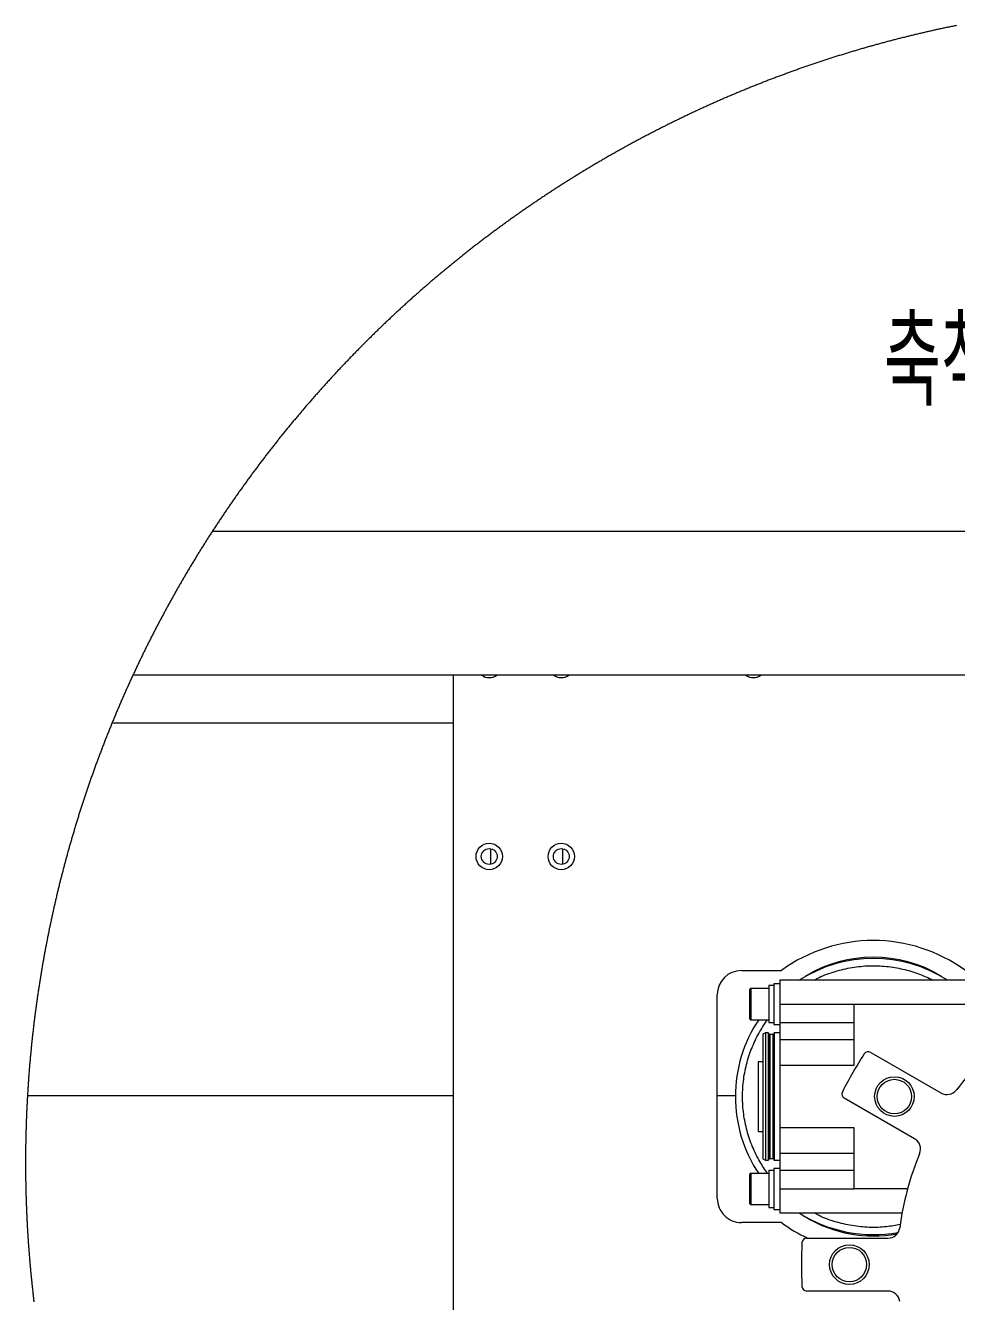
# Model space of a CAD drawing. Header units: millimetres. Extents: x 169 to 14583, y -399 to 10804.
# Drawn here: x 1731 to 2507, y 4654 to 5717 of the extents above; entities that cross this region are included whole.
import ezdxf

# ---------------------------------------------------------------- set-up
doc = ezdxf.new("R2010")
doc.units = ezdxf.units.MM
doc.header["$LTSCALE"] = 35
doc.layers.add('12', color=4, linetype='Continuous')
doc.styles.add('SLDTEXTSTYLE20', font='TXT', dxfattribs={"width": 0.633333, "bigfont": 'bigfont'})

msp = doc.modelspace()

# ---------------------------------------------------------------- linework, layer by layer
at = {"color": 7, "linetype": 'Continuous', "lineweight": 18}
for p, q in [((1887.022, 5295.465), (3112.433, 5295.465)), ((2652.433, 5175.464), (1820.747, 5175.464)), ((2087.633, 5175.464), (2087.633, 4358.465)), ((2087.633, 5135.465), (1803.312, 5135.465)), ((2118.933, 5017.994), (2118.933, 5030.935)), ((2178.933, 5017.994), (2178.933, 5030.935)), ((2327.633, 4929.465), (2360.985, 4929.465)), ((2334.633, 4906.123), (2334.633, 4913.665)), ((2350.633, 4914.465), (2335.433, 4914.465)), ((2335.433, 4914.465), (2335.433, 4906.429)), ((2354.633, 4916.864), (2350.633, 4916.864)), ((2350.633, 4916.864), (2350.633, 4886.064)), ((2359.633, 4918.465), (2354.633, 4918.465)), ((2354.633, 4918.465), (2354.633, 4884.464)), ((2359.633, 4921.465), (2359.633, 4901.519)), ((2515.633, 4921.465), (2359.633, 4921.465)), ((2307.633, 4739.464), (2307.633, 4909.465)), ((2334.633, 4889.265), (2334.633, 4906.123)), ((2335.433, 4906.429), (2335.433, 4888.465)), ((2359.633, 4901.519), (2421.633, 4901.519)), ((2359.633, 4901.519), (2359.633, 4886.142)), ((2421.633, 4901.465), (2421.633, 4901.519)), ((2421.633, 4901.465), (2515.633, 4901.465)), ((2421.633, 4850.573), (2421.633, 4901.465)), ((2335.433, 4888.465), (2350.633, 4888.465)), ((2350.633, 4886.064), (2354.633, 4886.064)), ((2354.633, 4884.464), (2359.633, 4884.464)), ((2359.633, 4886.142), (2421.633, 4886.142)), ((2359.633, 4886.142), (2359.633, 4871.633)), ((2347.633, 4877.464), (2345.633, 4876.31)), ((2345.633, 4876.31), (2345.633, 4772.619)), ((2350.033, 4877.464), (2347.633, 4877.464)), ((2347.633, 4877.464), (2347.633, 4771.465)), ((2350.033, 4877.464), (2350.033, 4771.465)), ((2350.633, 4772.065), (2350.633, 4876.865)), ((2354.033, 4876.065), (2351.233, 4876.065)), ((2351.233, 4876.065), (2351.233, 4772.865)), ((2354.033, 4772.865), (2354.033, 4876.065)), ((2355.033, 4877.464), (2354.633, 4877.065)), ((2354.633, 4877.065), (2354.633, 4771.864)), ((2359.633, 4877.464), (2355.033, 4877.464)), ((2355.033, 4877.464), (2355.033, 4771.465)), ((2421.633, 4871.633), (2359.633, 4871.633)), ((2359.633, 4871.633), (2359.633, 4850.573)), ((2435.413, 4861.26), (2493.908, 4827.489)), ((2345.633, 4853.465), (2341.633, 4853.465)), ((2341.633, 4853.465), (2341.633, 4795.464)), ((2359.633, 4850.573), (2359.633, 4798.356)), ((2359.633, 4850.573), (2421.633, 4850.573)), ((1732.942, 4825.465), (2087.633, 4825.465)), ((2307.633, 4825.465), (2322.637, 4825.465)), ((2471.908, 4789.384), (2413.413, 4823.155)), ((2341.633, 4795.464), (2345.633, 4795.464)), ((2421.633, 4798.356), (2359.633, 4798.356)), ((2359.633, 4798.356), (2359.633, 4777.296)), ((2421.633, 4747.465), (2421.633, 4798.356)), ((2359.633, 4777.296), (2421.633, 4777.296)), ((2359.633, 4777.296), (2359.633, 4762.787)), ((2345.633, 4772.619), (2347.633, 4771.465)), ((2347.633, 4771.465), (2350.033, 4771.465)), ((2354.633, 4762.865), (2350.633, 4762.865)), ((2350.633, 4762.865), (2350.633, 4732.065)), ((2351.233, 4772.865), (2354.033, 4772.865)), ((2354.633, 4771.864), (2355.033, 4771.465)), ((2359.633, 4764.464), (2354.633, 4764.464)), ((2354.633, 4764.464), (2354.633, 4730.465)), ((2355.033, 4771.465), (2359.633, 4771.465)), ((2359.633, 4762.787), (2359.633, 4747.41)), ((2421.633, 4762.787), (2359.633, 4762.787)), ((2334.633, 4752.123), (2334.633, 4759.664)), ((2334.633, 4735.265), (2334.633, 4752.123)), ((2350.633, 4760.465), (2335.433, 4760.465)), ((2335.433, 4760.465), (2335.433, 4752.429)), ((2335.433, 4752.429), (2335.433, 4734.464)), ((2359.633, 4747.41), (2359.633, 4727.465)), ((2421.633, 4747.41), (2359.633, 4747.41)), ((2421.633, 4747.41), (2421.633, 4747.465)), ((2466.049, 4747.465), (2421.633, 4747.465)), ((2335.433, 4734.464), (2350.633, 4734.464)), ((2350.633, 4732.065), (2354.633, 4732.065)), ((2354.633, 4730.465), (2359.633, 4730.465)), ((2359.633, 4727.465), (2461.517, 4727.465)), ((2360.985, 4719.465), (2327.633, 4719.465)), ((2382.146, 4706.464), (2449.689, 4706.464)), ((2449.689, 4662.464), (2382.146, 4662.464))]:
    msp.add_line(p, q, dxfattribs=at)
at = {"color": 7, "linetype": 'Continuous', "lineweight": 18, "flags": 128}
msp.add_lwpolyline([(2506.882, 5716.766), (2506.021, 5716.592), (2505.159, 5716.417), (2504.297, 5716.242), (2503.436, 5716.065), (2502.575, 5715.888), (2501.714, 5715.71), (2500.853, 5715.532), (2499.992, 5715.352), (2499.132, 5715.172), (2498.271, 5714.991), (2497.411, 5714.809), (2496.551, 5714.627), (2495.691, 5714.443), (2494.831, 5714.259), (2493.972, 5714.074), (2493.112, 5713.889), (2492.253, 5713.702), (2491.394, 5713.515), (2490.535, 5713.327), (2489.676, 5713.138), (2488.818, 5712.948), (2487.959, 5712.758), (2487.101, 5712.567), (2486.243, 5712.375), (2485.385, 5712.182), (2484.528, 5711.989), (2483.67, 5711.794), (2482.813, 5711.599), (2481.956, 5711.403), (2481.099, 5711.207), (2480.242, 5711.009), (2479.385, 5710.811), (2478.529, 5710.612), (2477.673, 5710.413), (2476.817, 5710.212), (2475.961, 5710.011), (2475.105, 5709.809), (2474.25, 5709.606), (2473.394, 5709.402), (2472.539, 5709.198), (2471.684, 5708.992), (2470.829, 5708.787), (2469.975, 5708.58), (2469.12, 5708.372), (2468.266, 5708.164), (2467.412, 5707.955), (2466.558, 5707.745), (2465.705, 5707.534), (2464.851, 5707.323), (2463.998, 5707.111), (2463.145, 5706.898), (2462.292, 5706.684), (2461.44, 5706.469), (2460.587, 5706.254), (2459.735, 5706.038), (2458.883, 5705.821), (2458.031, 5705.604), (2457.179, 5705.385), (2456.328, 5705.166), (2455.476, 5704.946), (2454.625, 5704.725), (2453.774, 5704.504), (2452.924, 5704.282), (2452.073, 5704.059), (2451.223, 5703.835), (2450.373, 5703.61), (2449.523, 5703.385), (2448.673, 5703.159), (2447.824, 5702.932), (2446.975, 5702.704), (2446.126, 5702.476), (2445.277, 5702.246), (2444.428, 5702.016), (2443.58, 5701.786), (2442.732, 5701.554), (2441.884, 5701.322), (2441.036, 5701.089), (2440.188, 5700.855), (2439.341, 5700.62), (2438.494, 5700.385), (2437.647, 5700.149), (2436.8, 5699.912), (2435.954, 5699.674), (2435.107, 5699.435), (2434.261, 5699.196), (2433.416, 5698.956), (2432.57, 5698.715), (2431.725, 5698.474), (2430.879, 5698.232), (2430.034, 5697.988), (2429.19, 5697.745), (2428.345, 5697.5), (2427.501, 5697.255), (2426.657, 5697.008), (2425.813, 5696.761), (2424.969, 5696.514), (2424.126, 5696.265), (2423.283, 5696.016), (2422.44, 5695.766), (2421.597, 5695.515), (2420.755, 5695.264), (2419.912, 5695.011), (2419.07, 5694.758), (2418.229, 5694.504), (2417.387, 5694.25), (2416.546, 5693.994), (2415.704, 5693.738), (2414.864, 5693.481), (2414.023, 5693.224), (2413.183, 5692.965), (2412.343, 5692.706), (2411.503, 5692.446), (2410.663, 5692.185), (2409.823, 5691.924), (2408.984, 5691.662), (2408.145, 5691.399), (2407.307, 5691.135), (2406.468, 5690.87), (2405.63, 5690.605), (2404.792, 5690.339), (2403.954, 5690.072), (2403.116, 5689.805), (2402.279, 5689.536), (2401.442, 5689.267), (2400.605, 5688.997), (2399.769, 5688.727), (2398.932, 5688.455), (2398.097, 5688.183), (2397.261, 5687.91), (2396.425, 5687.636), (2395.59, 5687.362), (2394.755, 5687.087), (2393.92, 5686.811), (2393.085, 5686.534), (2392.251, 5686.256), (2391.417, 5685.978), (2390.583, 5685.699), (2389.75, 5685.42), (2388.916, 5685.139), (2388.083, 5684.858), (2387.251, 5684.576), (2386.418, 5684.293), (2385.586, 5684.009), (2384.754, 5683.725), (2383.922, 5683.44), (2383.091, 5683.154), (2382.259, 5682.868), (2381.428, 5682.58), (2380.598, 5682.292), (2379.767, 5682.003), (2378.937, 5681.714), (2378.107, 5681.423), (2377.278, 5681.132), (2376.448, 5680.84), (2375.619, 5680.548), (2374.79, 5680.254), (2373.962, 5679.96), (2373.133, 5679.665), (2372.305, 5679.37), (2371.478, 5679.073), (2370.65, 5678.776), (2369.823, 5678.478), (2368.996, 5678.18), (2368.169, 5677.88), (2367.343, 5677.58), (2366.517, 5677.279), (2365.691, 5676.978), (2364.865, 5676.675), (2364.04, 5676.372), (2363.215, 5676.068), (2362.39, 5675.764), (2361.566, 5675.458), (2360.741, 5675.152), (2359.917, 5674.845), (2359.094, 5674.537), (2358.27, 5674.229), (2357.447, 5673.92), (2356.625, 5673.61), (2355.802, 5673.299), (2354.98, 5672.988), (2354.158, 5672.676), (2353.336, 5672.363), (2352.515, 5672.049), (2351.694, 5671.735), (2350.873, 5671.42), (2350.052, 5671.104), (2349.232, 5670.787), (2348.412, 5670.47), (2347.592, 5670.152), (2346.773, 5669.833), (2345.954, 5669.513), (2345.135, 5669.193), (2344.317, 5668.872), (2343.498, 5668.55), (2342.681, 5668.227), (2341.863, 5667.904), (2341.046, 5667.58), (2340.229, 5667.255), (2339.412, 5666.929), (2338.595, 5666.603), (2337.779, 5666.276), (2336.963, 5665.948), (2336.148, 5665.62), (2335.333, 5665.29), (2334.518, 5664.96), (2333.703, 5664.63), (2332.889, 5664.298), (2332.075, 5663.966), (2331.261, 5663.633), (2330.447, 5663.299), (2329.634, 5662.965), (2328.821, 5662.63), (2328.009, 5662.294), (2327.197, 5661.957), (2326.385, 5661.619), (2325.573, 5661.281), (2324.762, 5660.942), (2323.951, 5660.603), (2323.14, 5660.262), (2322.33, 5659.921), (2321.52, 5659.579), (2320.71, 5659.237), (2319.901, 5658.893), (2319.092, 5658.549), (2318.283, 5658.205), (2317.474, 5657.859), (2316.666, 5657.513), (2315.858, 5657.166), (2315.051, 5656.818), (2314.243, 5656.47), (2313.436, 5656.12), (2312.63, 5655.771), (2311.824, 5655.42), (2311.018, 5655.068), (2310.212, 5654.716), (2309.407, 5654.363), (2308.602, 5654.01), (2307.797, 5653.655), (2306.993, 5653.3), (2306.189, 5652.945), (2305.385, 5652.588), (2304.582, 5652.231), (2303.779, 5651.873), (2302.976, 5651.514), (2302.174, 5651.155), (2301.372, 5650.794), (2300.57, 5650.434), (2299.768, 5650.072), (2298.967, 5649.709), (2298.166, 5649.346), (2297.366, 5648.983), (2296.566, 5648.618), (2295.766, 5648.253), (2294.967, 5647.887), (2294.168, 5647.52), (2293.369, 5647.152), (2292.571, 5646.784), (2291.772, 5646.415), (2290.975, 5646.046), (2290.177, 5645.675), (2289.38, 5645.304), (2288.583, 5644.932), (2287.787, 5644.56), (2286.991, 5644.187), (2286.195, 5643.813), (2285.4, 5643.438), (2284.605, 5643.062), (2283.81, 5642.686), (2283.016, 5642.309), (2282.222, 5641.932), (2281.428, 5641.553), (2280.635, 5641.174), (2279.842, 5640.795), (2279.049, 5640.414), (2278.257, 5640.033), (2277.465, 5639.651), (2276.673, 5639.268), (2275.882, 5638.885), (2275.091, 5638.501), (2274.301, 5638.116), (2273.51, 5637.73), (2272.72, 5637.344), (2271.931, 5636.957), (2271.142, 5636.569), (2270.353, 5636.181), (2269.565, 5635.792), (2268.776, 5635.402), (2267.989, 5635.011), (2267.201, 5634.62), (2266.415, 5634.228), (2265.628, 5633.835), (2264.842, 5633.442), (2264.056, 5633.048), (2263.27, 5632.653), (2262.485, 5632.257), (2261.7, 5631.861), (2260.915, 5631.464), (2260.131, 5631.066), (2259.347, 5630.668), (2258.564, 5630.269), (2257.781, 5629.869), (2256.999, 5629.468), (2256.216, 5629.067), (2255.434, 5628.665), (2254.652, 5628.262), (2253.871, 5627.859), (2253.09, 5627.455), (2252.31, 5627.05), (2251.53, 5626.645), (2250.75, 5626.238), (2249.97, 5625.831), (2249.192, 5625.424), (2248.413, 5625.015), (2247.635, 5624.606), (2246.857, 5624.196), (2246.079, 5623.786), (2245.302, 5623.375), (2244.525, 5622.963), (2243.749, 5622.55), (2242.973, 5622.137), (2242.198, 5621.723), (2241.422, 5621.308), (2240.647, 5620.892), (2239.873, 5620.476), (2239.099, 5620.06), (2238.325, 5619.642), (2237.552, 5619.224), (2236.778, 5618.805), (2236.006, 5618.385), (2235.234, 5617.965), (2234.462, 5617.544), (2233.69, 5617.122), (2232.919, 5616.699), (2232.149, 5616.276), (2231.378, 5615.852), (2230.608, 5615.428), (2229.839, 5615.002), (2229.07, 5614.576), (2228.301, 5614.15), (2227.532, 5613.722), (2226.765, 5613.294), (2225.997, 5612.865), (2225.23, 5612.436), (2224.463, 5612.006), (2223.697, 5611.575), (2222.93, 5611.143), (2222.165, 5610.711), (2221.4, 5610.278), (2220.635, 5609.844), (2219.87, 5609.41), (2219.106, 5608.975), (2218.343, 5608.539), (2217.579, 5608.103), (2216.816, 5607.666), (2216.054, 5607.228), (2215.292, 5606.789), (2214.53, 5606.35), (2213.769, 5605.91), (2213.008, 5605.47), (2212.248, 5605.028), (2211.488, 5604.586), (2210.728, 5604.144), (2209.969, 5603.7), (2209.21, 5603.256), (2208.451, 5602.811), (2207.694, 5602.366), (2206.936, 5601.92), (2206.179, 5601.473), (2205.421, 5601.025), (2204.665, 5600.577), (2203.909, 5600.128), (2203.154, 5599.679), (2202.398, 5599.229), (2201.643, 5598.778), (2200.889, 5598.326), (2200.135, 5597.874), (2199.382, 5597.421), (2198.628, 5596.967), (2197.876, 5596.513), (2197.124, 5596.057), (2196.372, 5595.602), (2195.62, 5595.145), (2194.869, 5594.688), (2194.118, 5594.23), (2193.368, 5593.772), (2192.618, 5593.313), (2191.869, 5592.853), (2191.12, 5592.392), (2190.372, 5591.931), (2189.623, 5591.469), (2188.876, 5591.007), (2188.128, 5590.543), (2187.381, 5590.08), (2186.635, 5589.615), (2185.889, 5589.15), (2185.143, 5588.684), (2184.398, 5588.217), (2183.653, 5587.75), (2182.909, 5587.282), (2182.165, 5586.813), (2181.422, 5586.344), (2180.679, 5585.874), (2179.936, 5585.403), (2179.194, 5584.932), (2178.452, 5584.46), (2177.711, 5583.987), (2176.97, 5583.513), (2176.229, 5583.039), (2175.489, 5582.565), (2174.75, 5582.089), (2174.011, 5581.613), (2173.272, 5581.136), (2172.534, 5580.659), (2171.796, 5580.181), (2171.058, 5579.702), (2170.321, 5579.222), (2169.585, 5578.742), (2168.849, 5578.262), (2168.113, 5577.78), (2167.377, 5577.298), (2166.643, 5576.815), (2165.908, 5576.332), (2165.174, 5575.847), (2164.441, 5575.363), (2163.708, 5574.877), (2162.975, 5574.391), (2162.243, 5573.904), (2161.511, 5573.417), (2160.78, 5572.929), (2160.049, 5572.44), (2159.319, 5571.95), (2158.589, 5571.46), (2157.859, 5570.969), (2157.13, 5570.478), (2156.402, 5569.986), (2155.673, 5569.493), (2154.946, 5569), (2154.219, 5568.505), (2153.492, 5568.011), (2152.765, 5567.515), (2152.04, 5567.019), (2151.314, 5566.522), (2150.589, 5566.025), (2149.865, 5565.527), (2149.14, 5565.028), (2148.417, 5564.529), (2147.694, 5564.029), (2146.971, 5563.528), (2146.249, 5563.027), (2145.527, 5562.525), (2144.805, 5562.022), (2144.084, 5561.519), (2143.364, 5561.015), (2142.644, 5560.51), (2141.924, 5560.005), (2141.205, 5559.499), (2140.487, 5558.992), (2139.769, 5558.485), (2139.051, 5557.977), (2138.334, 5557.468), (2137.617, 5556.959), (2136.901, 5556.449), (2136.185, 5555.939), (2135.469, 5555.428), (2134.755, 5554.916), (2134.04, 5554.403), (2133.327, 5553.89), (2132.613, 5553.376), (2131.9, 5552.862), (2131.187, 5552.347), (2130.475, 5551.831), (2129.764, 5551.315), (2129.052, 5550.798), (2128.342, 5550.28), (2127.631, 5549.762), (2126.922, 5549.243), (2126.213, 5548.723), (2125.504, 5548.203), (2124.795, 5547.682), (2124.087, 5547.161), (2123.38, 5546.638), (2122.673, 5546.116), (2121.967, 5545.592), (2121.261, 5545.068), (2120.555, 5544.543), (2119.85, 5544.018), (2119.146, 5543.492), (2118.442, 5542.965), (2117.738, 5542.438), (2117.035, 5541.91), (2116.333, 5541.381), (2115.631, 5540.852), (2114.929, 5540.322), (2114.228, 5539.792), (2113.527, 5539.26), (2112.827, 5538.729), (2112.127, 5538.196), (2111.428, 5537.663), (2110.729, 5537.129), (2110.031, 5536.595), (2109.333, 5536.06), (2108.636, 5535.525), (2107.939, 5534.988), (2107.243, 5534.452), (2106.547, 5533.914), (2105.852, 5533.376), (2105.157, 5532.837), (2104.463, 5532.298), (2103.769, 5531.758), (2103.075, 5531.217), (2102.383, 5530.676), (2101.69, 5530.134), (2100.998, 5529.591), (2100.307, 5529.048), (2099.616, 5528.504), (2098.926, 5527.96), (2098.236, 5527.415), (2097.546, 5526.869), (2096.858, 5526.323), (2096.169, 5525.776), (2095.481, 5525.228), (2094.794, 5524.68), (2094.107, 5524.131), (2093.42, 5523.582), (2092.734, 5523.032), (2092.049, 5522.481), (2091.364, 5521.93), (2090.68, 5521.378), (2089.996, 5520.825), (2089.313, 5520.272), (2088.63, 5519.718), (2087.947, 5519.164), (2087.265, 5518.609), (2086.584, 5518.053), (2085.903, 5517.497), (2085.223, 5516.94), (2084.543, 5516.382), (2083.863, 5515.824), (2083.185, 5515.265), (2082.506, 5514.706), (2081.829, 5514.146), (2081.151, 5513.585), (2080.474, 5513.024), (2079.798, 5512.462), (2079.122, 5511.9), (2078.447, 5511.337), (2077.772, 5510.773), (2077.098, 5510.209), (2076.424, 5509.644), (2075.751, 5509.078), (2075.078, 5508.512), (2074.406, 5507.945), (2073.734, 5507.378), (2073.063, 5506.81), (2072.392, 5506.241), (2071.722, 5505.672), (2071.053, 5505.102), (2070.384, 5504.532), (2069.715, 5503.961), (2069.047, 5503.389), (2068.38, 5502.817), (2067.713, 5502.244), (2067.046, 5501.671), (2066.38, 5501.097), (2065.715, 5500.522), (2065.05, 5499.947), (2064.385, 5499.371), (2063.722, 5498.794), (2063.058, 5498.217), (2062.396, 5497.64), (2061.733, 5497.061), (2061.071, 5496.482), (2060.41, 5495.903), (2059.75, 5495.323), (2059.089, 5494.742), (2058.43, 5494.161), (2057.771, 5493.579), (2057.112, 5492.996), (2056.454, 5492.413), (2055.796, 5491.83), (2055.14, 5491.245), (2054.483, 5490.66), (2053.827, 5490.075), (2053.172, 5489.489), (2052.516, 5488.902), (2051.862, 5488.315), (2051.208, 5487.727), (2050.555, 5487.139), (2049.902, 5486.549), (2049.25, 5485.96), (2048.599, 5485.37), (2047.947, 5484.779), (2047.297, 5484.187), (2046.647, 5483.595), (2045.998, 5483.003), (2045.349, 5482.409), (2044.7, 5481.816), (2044.052, 5481.221), (2043.405, 5480.626), (2042.758, 5480.031), (2042.112, 5479.435), (2041.466, 5478.838), (2040.821, 5478.24), (2040.176, 5477.643), (2039.532, 5477.044), (2038.888, 5476.445), (2038.246, 5475.845), (2037.603, 5475.245), (2036.961, 5474.644), (2036.32, 5474.043), (2035.679, 5473.441), (2035.039, 5472.838), (2034.399, 5472.235), (2033.76, 5471.631), (2033.121, 5471.027), (2032.483, 5470.422), (2031.846, 5469.816), (2031.209, 5469.21), (2030.572, 5468.604), (2029.936, 5467.997), (2029.301, 5467.389), (2028.666, 5466.78), (2028.032, 5466.171), (2027.399, 5465.562), (2026.765, 5464.952), (2026.133, 5464.341), (2025.501, 5463.73), (2024.869, 5463.118), (2024.239, 5462.505), (2023.608, 5461.892), (2022.979, 5461.279), (2022.349, 5460.665), (2021.721, 5460.05), (2021.093, 5459.435), (2020.465, 5458.819), (2019.838, 5458.202), (2019.212, 5457.585), (2018.586, 5456.968), (2017.961, 5456.35), (2017.336, 5455.731), (2016.712, 5455.112), (2016.088, 5454.492), (2015.465, 5453.871), (2014.843, 5453.25), (2014.221, 5452.629), (2013.6, 5452.007), (2012.979, 5451.384), (2012.359, 5450.761), (2011.739, 5450.137), (2011.12, 5449.513), (2010.501, 5448.888), (2009.884, 5448.262), (2009.266, 5447.636), (2008.649, 5447.01), (2008.033, 5446.383), (2007.418, 5445.755), (2006.803, 5445.126), (2006.188, 5444.498), (2005.574, 5443.868), (2004.961, 5443.238), (2004.348, 5442.608), (2003.736, 5441.977), (2003.124, 5441.345), (2002.513, 5440.713), (2001.903, 5440.08), (2001.293, 5439.447), (2000.684, 5438.813), (2000.075, 5438.178), (1999.467, 5437.543), (1998.859, 5436.908), (1998.252, 5436.272), (1997.646, 5435.635), (1997.04, 5434.998), (1996.435, 5434.36), (1995.83, 5433.722), (1995.226, 5433.083), (1994.622, 5432.444), (1994.019, 5431.804), (1993.417, 5431.163), (1992.815, 5430.522), (1992.214, 5429.881), (1991.613, 5429.239), (1991.014, 5428.596), (1990.414, 5427.953), (1989.815, 5427.309), (1989.217, 5426.665), (1988.619, 5426.02), (1988.022, 5425.374), (1987.425, 5424.729), (1986.83, 5424.082), (1986.234, 5423.435), (1985.64, 5422.788), (1985.045, 5422.139), (1984.452, 5421.491), (1983.859, 5420.842), (1983.266, 5420.192), (1982.675, 5419.542), (1982.083, 5418.891), (1981.493, 5418.239), (1980.903, 5417.588), (1980.313, 5416.935), (1979.724, 5416.282), (1979.136, 5415.629), (1978.549, 5414.975), (1977.962, 5414.32), (1977.375, 5413.665), (1976.789, 5413.009), (1976.204, 5412.353), (1975.619, 5411.697), (1975.036, 5411.039), (1974.452, 5410.382), (1973.869, 5409.723), (1973.287, 5409.065), (1972.705, 5408.405), (1972.124, 5407.745), (1971.544, 5407.085), (1970.964, 5406.424), (1970.385, 5405.763), (1969.806, 5405.101), (1969.228, 5404.438), (1968.65, 5403.775), (1968.073, 5403.112), (1967.497, 5402.448), (1966.922, 5401.783), (1966.347, 5401.118), (1965.772, 5400.452), (1965.199, 5399.786), (1964.625, 5399.119), (1964.053, 5398.452), (1963.48, 5397.784), (1962.909, 5397.116), (1962.338, 5396.447), (1961.768, 5395.778), (1961.199, 5395.108), (1960.63, 5394.438), (1960.062, 5393.767), (1959.494, 5393.096), (1958.927, 5392.424), (1958.36, 5391.751), (1957.794, 5391.078), (1957.229, 5390.405), (1956.664, 5389.731), (1956.1, 5389.057), (1955.536, 5388.382), (1954.974, 5387.706), (1954.411, 5387.03), (1953.85, 5386.354), (1953.289, 5385.677), (1952.729, 5384.999), (1952.169, 5384.321), (1951.61, 5383.643), (1951.051, 5382.964), (1950.493, 5382.284), (1949.936, 5381.604), (1949.379, 5380.923), (1948.823, 5380.242), (1948.268, 5379.561), (1947.713, 5378.879), (1947.159, 5378.196), (1946.605, 5377.513), (1946.053, 5376.829), (1945.5, 5376.145), (1944.948, 5375.461), (1944.397, 5374.776), (1943.847, 5374.09), (1943.297, 5373.404), (1942.748, 5372.717), (1942.199, 5372.03), (1941.651, 5371.343), (1941.104, 5370.654), (1940.557, 5369.966), (1940.011, 5369.277), (1939.466, 5368.587), (1938.921, 5367.897), (1938.377, 5367.206), (1937.833, 5366.515), (1937.29, 5365.824), (1936.748, 5365.132), (1936.206, 5364.439), (1935.665, 5363.746), (1935.125, 5363.053), (1934.585, 5362.359), (1934.046, 5361.664), (1933.507, 5360.969), (1932.97, 5360.274), (1932.432, 5359.577), (1931.896, 5358.881), (1931.36, 5358.184), (1930.824, 5357.487), (1930.29, 5356.789), (1929.755, 5356.09), (1929.222, 5355.391), (1928.689, 5354.692), (1928.157, 5353.992), (1927.626, 5353.292), (1927.094, 5352.591), (1926.564, 5351.889), (1926.035, 5351.188), (1925.506, 5350.485), (1924.977, 5349.782), (1924.45, 5349.079), (1923.923, 5348.375), (1923.396, 5347.671), (1922.871, 5346.967), (1922.345, 5346.261), (1921.821, 5345.556), (1921.297, 5344.85), (1920.773, 5344.143), (1920.251, 5343.436), (1919.729, 5342.728), (1919.208, 5342.02), (1918.687, 5341.312), (1918.167, 5340.603), (1917.648, 5339.893), (1917.13, 5339.183), (1916.611, 5338.473), (1916.094, 5337.762), (1915.577, 5337.051), (1915.061, 5336.339), (1914.546, 5335.627), (1914.031, 5334.914), (1913.517, 5334.201), (1913.003, 5333.487), (1912.49, 5332.773), (1911.978, 5332.058), (1911.466, 5331.343), (1910.955, 5330.628), (1910.445, 5329.912), (1909.935, 5329.195), (1909.427, 5328.478), (1908.918, 5327.761), (1908.411, 5327.043), (1907.904, 5326.324), (1907.397, 5325.606), (1906.891, 5324.886), (1906.386, 5324.167), (1905.882, 5323.447), (1905.378, 5322.726), (1904.875, 5322.005), (1904.373, 5321.283), (1903.871, 5320.561), (1903.37, 5319.839), (1902.87, 5319.116), (1902.37, 5318.393), (1901.871, 5317.669), (1901.372, 5316.945), (1900.874, 5316.22), (1900.377, 5315.495), (1899.881, 5314.769), (1899.385, 5314.043), (1898.89, 5313.316), (1898.395, 5312.589), (1897.902, 5311.862), (1897.408, 5311.134), (1896.915, 5310.406), (1896.424, 5309.677), (1895.933, 5308.948), (1895.442, 5308.218), (1894.952, 5307.488), (1894.463, 5306.757), (1893.974, 5306.026), (1893.486, 5305.295), (1892.999, 5304.563), (1892.513, 5303.831), (1892.027, 5303.098), (1891.541, 5302.365), (1891.057, 5301.631), (1890.573, 5300.897), (1890.09, 5300.162), (1889.607, 5299.427), (1889.126, 5298.692), (1888.645, 5297.956), (1888.164, 5297.22), (1887.684, 5296.483), (1887.205, 5295.746), (1887.022, 5295.465), (1886.544, 5294.727), (1886.066, 5293.989), (1885.59, 5293.25), (1885.113, 5292.511), (1884.638, 5291.771), (1884.163, 5291.031), (1883.688, 5290.291), (1883.215, 5289.55), (1882.742, 5288.809), (1882.27, 5288.067), (1881.798, 5287.325), (1881.328, 5286.583), (1880.857, 5285.84), (1880.388, 5285.096), (1879.919, 5284.353), (1879.451, 5283.608), (1878.983, 5282.864), (1878.517, 5282.119), (1878.051, 5281.373), (1877.585, 5280.627), (1877.12, 5279.881), (1876.657, 5279.134), (1876.193, 5278.387), (1875.73, 5277.639), (1875.268, 5276.891), (1874.807, 5276.143), (1874.346, 5275.394), (1873.886, 5274.644), (1873.427, 5273.895), (1872.968, 5273.145), (1872.51, 5272.394), (1872.053, 5271.643), (1871.596, 5270.892), (1871.14, 5270.14), (1870.685, 5269.388), (1870.231, 5268.635), (1869.777, 5267.882), (1869.324, 5267.128), (1868.871, 5266.375), (1868.42, 5265.62), (1867.969, 5264.866), (1867.518, 5264.111), (1867.068, 5263.355), (1866.619, 5262.599), (1866.171, 5261.843), (1865.723, 5261.086), (1865.276, 5260.329), (1864.83, 5259.571), (1864.384, 5258.813), (1863.939, 5258.055), (1863.495, 5257.296), (1863.052, 5256.537), (1862.609, 5255.777), (1862.167, 5255.017), (1861.725, 5254.257), (1861.285, 5253.496), (1860.845, 5252.735), (1860.405, 5251.974), (1859.966, 5251.212), (1859.529, 5250.449), (1859.091, 5249.686), (1858.654, 5248.923), (1858.219, 5248.16), (1857.783, 5247.396), (1857.349, 5246.631), (1856.915, 5245.867), (1856.482, 5245.101), (1856.05, 5244.336), (1855.618, 5243.57), (1855.187, 5242.804), (1854.756, 5242.037), (1854.327, 5241.27), (1853.898, 5240.502), (1853.47, 5239.734), (1853.042, 5238.966), (1852.615, 5238.197), (1852.189, 5237.428), (1851.764, 5236.659), (1851.339, 5235.889), (1850.915, 5235.119), (1850.492, 5234.348), (1850.069, 5233.577), (1849.647, 5232.806), (1849.226, 5232.034), (1848.805, 5231.262), (1848.385, 5230.489), (1847.966, 5229.717), (1847.548, 5228.943), (1847.13, 5228.17), (1846.713, 5227.396), (1846.297, 5226.621), (1845.881, 5225.846), (1845.466, 5225.071), (1845.052, 5224.296), (1844.638, 5223.52), (1844.226, 5222.743), (1843.814, 5221.967), (1843.402, 5221.19), (1842.992, 5220.412), (1842.582, 5219.634), (1842.173, 5218.856), (1841.764, 5218.078), (1841.356, 5217.299), (1840.949, 5216.519), (1840.542, 5215.74), (1840.137, 5214.96), (1839.732, 5214.179), (1839.327, 5213.399), (1838.924, 5212.617), (1838.521, 5211.836), (1838.119, 5211.054), (1837.718, 5210.272), (1837.317, 5209.489), (1836.917, 5208.706), (1836.517, 5207.923), (1836.119, 5207.139), (1835.721, 5206.355), (1835.324, 5205.571), (1834.928, 5204.786), (1834.532, 5204.001), (1834.136, 5203.215), (1833.742, 5202.429), (1833.349, 5201.643), (1832.956, 5200.857), (1832.564, 5200.07), (1832.172, 5199.282), (1831.781, 5198.495), (1831.391, 5197.707), (1831.002, 5196.918), (1830.614, 5196.13), (1830.226, 5195.341), (1829.839, 5194.551), (1829.453, 5193.761), (1829.067, 5192.971), (1828.681, 5192.181), (1828.297, 5191.39), (1827.914, 5190.599), (1827.531, 5189.807), (1827.149, 5189.015), (1826.767, 5188.223), (1826.387, 5187.431), (1826.007, 5186.638), (1825.628, 5185.845), (1825.249, 5185.051), (1824.872, 5184.257), (1824.494, 5183.463), (1824.118, 5182.668), (1823.742, 5181.873), (1823.368, 5181.078), (1822.993, 5180.282), (1822.62, 5179.486), (1822.247, 5178.69), (1821.875, 5177.893), (1821.504, 5177.096), (1821.134, 5176.299), (1820.764, 5175.501), (1820.747, 5175.464), (1820.378, 5174.666), (1820.009, 5173.868), (1819.642, 5173.069), (1819.275, 5172.27), (1818.909, 5171.471), (1818.543, 5170.671), (1818.179, 5169.871), (1817.815, 5169.071), (1817.451, 5168.27), (1817.089, 5167.469), (1816.727, 5166.668), (1816.366, 5165.866), (1816.006, 5165.064), (1815.646, 5164.262), (1815.287, 5163.459), (1814.929, 5162.656), (1814.572, 5161.853), (1814.215, 5161.049), (1813.859, 5160.245), (1813.504, 5159.441), (1813.149, 5158.636), (1812.796, 5157.831), (1812.443, 5157.026), (1812.09, 5156.221), (1811.739, 5155.415), (1811.388, 5154.608), (1811.038, 5153.802), (1810.689, 5152.995), (1810.34, 5152.188), (1809.992, 5151.38), (1809.645, 5150.573), (1809.299, 5149.764), (1808.953, 5148.956), (1808.608, 5148.147), (1808.264, 5147.338), (1807.92, 5146.529), (1807.578, 5145.719), (1807.236, 5144.909), (1806.895, 5144.099), (1806.554, 5143.288), (1806.214, 5142.477), (1805.875, 5141.666), (1805.537, 5140.854), (1805.2, 5140.043), (1804.862, 5139.23), (1804.527, 5138.418), (1804.191, 5137.605), (1803.857, 5136.792), (1803.523, 5135.979), (1803.312, 5135.465), (1802.979, 5134.651), (1802.648, 5133.836), (1802.317, 5133.022), (1801.986, 5132.207), (1801.656, 5131.392), (1801.328, 5130.577), (1800.999, 5129.761), (1800.672, 5128.945), (1800.345, 5128.129), (1800.019, 5127.312), (1799.694, 5126.495), (1799.369, 5125.678), (1799.046, 5124.861), (1798.723, 5124.043), (1798.4, 5123.225), (1798.079, 5122.407), (1797.758, 5121.588), (1797.438, 5120.769), (1797.119, 5119.95), (1796.8, 5119.13), (1796.483, 5118.31), (1796.165, 5117.49), (1795.849, 5116.67), (1795.534, 5115.849), (1795.219, 5115.028), (1794.905, 5114.207), (1794.591, 5113.386), (1794.279, 5112.564), (1793.967, 5111.742), (1793.656, 5110.919), (1793.346, 5110.097), (1793.036, 5109.274), (1792.727, 5108.451), (1792.419, 5107.627), (1792.112, 5106.803), (1791.806, 5105.979), (1791.5, 5105.155), (1791.194, 5104.33), (1790.89, 5103.505), (1790.587, 5102.68), (1790.284, 5101.855), (1789.982, 5101.029), (1789.68, 5100.203), (1789.38, 5099.377), (1789.08, 5098.55), (1788.781, 5097.723), (1788.483, 5096.896), (1788.185, 5096.069), (1787.889, 5095.241), (1787.592, 5094.413), (1787.297, 5093.585), (1787.003, 5092.757), (1786.709, 5091.928), (1786.416, 5091.099), (1786.124, 5090.27), (1785.832, 5089.441), (1785.541, 5088.611), (1785.251, 5087.781), (1784.962, 5086.95), (1784.674, 5086.12), (1784.386, 5085.289), (1784.099, 5084.458), (1783.813, 5083.627), (1783.527, 5082.795), (1783.242, 5081.963), (1782.958, 5081.131), (1782.675, 5080.299), (1782.393, 5079.466), (1782.111, 5078.633), (1781.83, 5077.8), (1781.55, 5076.967), (1781.27, 5076.133), (1780.992, 5075.299), (1780.714, 5074.465), (1780.437, 5073.63), (1780.16, 5072.796), (1779.885, 5071.961), (1779.61, 5071.126), (1779.336, 5070.29), (1779.063, 5069.455), (1778.79, 5068.619), (1778.518, 5067.782), (1778.247, 5066.946), (1777.977, 5066.11), (1777.708, 5065.273), (1777.439, 5064.435), (1777.171, 5063.598), (1776.903, 5062.76), (1776.637, 5061.923), (1776.371, 5061.084), (1776.106, 5060.246), (1775.842, 5059.407), (1775.578, 5058.569), (1775.316, 5057.73), (1775.054, 5056.89), (1774.793, 5056.051), (1774.532, 5055.211), (1774.273, 5054.371), (1774.014, 5053.531), (1773.756, 5052.69), (1773.499, 5051.849), (1773.242, 5051.008), (1772.986, 5050.167), (1772.731, 5049.326), (1772.477, 5048.484), (1772.223, 5047.642), (1771.971, 5046.8), (1771.719, 5045.958), (1771.468, 5045.115), (1771.217, 5044.272), (1770.967, 5043.429), (1770.719, 5042.586), (1770.471, 5041.742), (1770.223, 5040.899), (1769.977, 5040.055), (1769.731, 5039.211), (1769.485, 5038.366), (1769.241, 5037.522), (1768.998, 5036.677), (1768.755, 5035.832), (1768.513, 5034.986), (1768.272, 5034.141), (1768.032, 5033.295), (1767.792, 5032.449), (1767.553, 5031.603), (1767.315, 5030.757), (1767.077, 5029.91), (1766.841, 5029.063), (1766.605, 5028.216), (1766.37, 5027.369), (1766.136, 5026.522), (1765.902, 5025.674), (1765.669, 5024.826), (1765.438, 5023.978), (1765.206, 5023.13), (1764.976, 5022.281), (1764.746, 5021.432), (1764.517, 5020.584), (1764.289, 5019.734), (1764.062, 5018.885), (1763.835, 5018.035), (1763.609, 5017.186), (1763.384, 5016.336), (1763.16, 5015.486), (1762.937, 5014.635), (1762.714, 5013.785), (1762.492, 5012.934), (1762.271, 5012.083), (1762.051, 5011.232), (1761.831, 5010.38), (1761.612, 5009.529), (1761.394, 5008.677), (1761.177, 5007.825), (1760.961, 5006.973), (1760.745, 5006.121), (1760.53, 5005.268), (1760.316, 5004.415), (1760.102, 5003.562), (1759.89, 5002.709), (1759.678, 5001.856), (1759.467, 5001.002), (1759.256, 5000.149), (1759.047, 4999.295), (1758.838, 4998.441), (1758.63, 4997.586), (1758.423, 4996.732), (1758.217, 4995.877), (1758.011, 4995.022), (1757.806, 4994.167), (1757.602, 4993.312), (1757.399, 4992.457), (1757.196, 4991.601), (1756.995, 4990.745), (1756.794, 4989.889), (1756.594, 4989.033), (1756.394, 4988.177), (1756.196, 4987.32), (1755.998, 4986.464), (1755.801, 4985.607), (1755.604, 4984.75), (1755.409, 4983.893), (1755.214, 4983.035), (1755.02, 4982.178), (1754.827, 4981.32), (1754.635, 4980.462), (1754.443, 4979.604), (1754.252, 4978.746), (1754.062, 4977.887), (1753.873, 4977.028), (1753.685, 4976.17), (1753.497, 4975.311), (1753.31, 4974.452), (1753.124, 4973.592), (1752.939, 4972.733), (1752.754, 4971.873), (1752.57, 4971.013), (1752.387, 4970.153), (1752.205, 4969.293), (1752.024, 4968.433), (1751.843, 4967.572), (1751.663, 4966.712), (1751.484, 4965.851), (1751.306, 4964.99), (1751.128, 4964.129), (1750.951, 4963.268), (1750.775, 4962.406), (1750.6, 4961.544), (1750.426, 4960.683), (1750.252, 4959.821), (1750.08, 4958.959), (1749.907, 4958.096), (1749.736, 4957.234), (1749.566, 4956.372), (1749.396, 4955.509), (1749.227, 4954.646), (1749.059, 4953.783), (1748.892, 4952.92), (1748.725, 4952.056), (1748.559, 4951.193), (1748.394, 4950.329), (1748.23, 4949.466), (1748.067, 4948.602), (1747.904, 4947.738), (1747.743, 4946.873), (1747.581, 4946.009), (1747.421, 4945.144), (1747.262, 4944.28), (1747.103, 4943.415), (1746.945, 4942.55), (1746.788, 4941.685), (1746.632, 4940.82), (1746.477, 4939.954), (1746.322, 4939.089), (1746.168, 4938.223), (1746.015, 4937.358), (1745.862, 4936.492), (1745.711, 4935.626), (1745.56, 4934.759), (1745.41, 4933.893), (1745.261, 4933.027), (1745.112, 4932.16), (1744.965, 4931.293), (1744.818, 4930.426), (1744.672, 4929.559), (1744.526, 4928.692), (1744.382, 4927.825), (1744.238, 4926.957), (1744.095, 4926.09), (1743.953, 4925.222), (1743.812, 4924.354), (1743.671, 4923.486), (1743.532, 4922.618), (1743.392, 4921.75), (1743.255, 4920.882), (1743.117, 4920.013), (1742.98, 4919.145), (1742.845, 4918.276), (1742.71, 4917.407), (1742.576, 4916.538), (1742.442, 4915.669), (1742.31, 4914.8), (1742.177, 4913.931), (1742.046, 4913.061), (1741.916, 4912.192), (1741.787, 4911.322), (1741.658, 4910.453), (1741.53, 4909.583), (1741.403, 4908.713), (1741.277, 4907.843), (1741.151, 4906.972), (1741.026, 4906.102), (1740.903, 4905.232), (1740.779, 4904.361), (1740.657, 4903.49), (1740.536, 4902.619), (1740.415, 4901.749), (1740.295, 4900.878), (1740.176, 4900.006), (1740.057, 4899.135), (1739.94, 4898.264), (1739.823, 4897.392), (1739.707, 4896.521), (1739.592, 4895.649), (1739.477, 4894.777), (1739.364, 4893.906), (1739.251, 4893.034), (1739.139, 4892.162), (1739.027, 4891.289), (1738.917, 4890.417), (1738.808, 4889.545), (1738.698, 4888.672), (1738.591, 4887.8), (1738.483, 4886.927), (1738.377, 4886.054), (1738.271, 4885.182), (1738.166, 4884.309), (1738.062, 4883.435), (1737.959, 4882.562), (1737.856, 4881.689), (1737.755, 4880.816), (1737.654, 4879.942), (1737.554, 4879.069), (1737.454, 4878.195), (1737.356, 4877.322), (1737.258, 4876.448), (1737.161, 4875.574), (1737.065, 4874.7), (1736.969, 4873.826), (1736.875, 4872.952), (1736.781, 4872.078), (1736.688, 4871.203), (1736.596, 4870.329), (1736.505, 4869.454), (1736.414, 4868.58), (1736.324, 4867.705), (1736.235, 4866.83), (1736.147, 4865.956), (1736.06, 4865.081), (1735.973, 4864.206), (1735.888, 4863.331), (1735.802, 4862.456), (1735.718, 4861.58), (1735.635, 4860.705), (1735.552, 4859.83), (1735.47, 4858.954), (1735.389, 4858.079), (1735.309, 4857.203), (1735.229, 4856.328), (1735.151, 4855.452), (1735.073, 4854.576), (1734.996, 4853.7), (1734.92, 4852.824), (1734.844, 4851.948), (1734.77, 4851.072), (1734.696, 4850.196), (1734.623, 4849.32), (1734.55, 4848.444), (1734.479, 4847.568), (1734.408, 4846.691), (1734.339, 4845.815), (1734.27, 4844.938), (1734.201, 4844.062), (1734.134, 4843.185), (1734.067, 4842.308), (1734.001, 4841.431), (1733.936, 4840.555), (1733.872, 4839.678), (1733.809, 4838.801), (1733.746, 4837.924), (1733.684, 4837.047), (1733.623, 4836.17), (1733.562, 4835.293), (1733.503, 4834.415), (1733.444, 4833.538), (1733.386, 4832.661), (1733.329, 4831.783), (1733.273, 4830.906), (1733.217, 4830.028), (1733.162, 4829.151), (1733.109, 4828.273), (1733.056, 4827.396), (1733.003, 4826.518), (1732.952, 4825.64), (1732.942, 4825.465), (1732.891, 4824.587), (1732.841, 4823.709), (1732.792, 4822.831), (1732.744, 4821.953), (1732.697, 4821.075), (1732.65, 4820.197), (1732.604, 4819.319), (1732.56, 4818.441), (1732.515, 4817.563), (1732.472, 4816.685), (1732.429, 4815.807), (1732.388, 4814.928), (1732.347, 4814.05), (1732.306, 4813.172), (1732.267, 4812.293), (1732.229, 4811.415), (1732.191, 4810.537), (1732.154, 4809.658), (1732.118, 4808.78), (1732.082, 4807.901), (1732.048, 4807.023), (1732.014, 4806.144), (1731.981, 4805.265), (1731.949, 4804.387), (1731.917, 4803.508), (1731.887, 4802.629), (1731.857, 4801.751), (1731.828, 4800.872), (1731.8, 4799.993), (1731.772, 4799.114), (1731.746, 4798.235), (1731.72, 4797.357), (1731.695, 4796.478), (1731.671, 4795.599), (1731.647, 4794.72), (1731.625, 4793.841), (1731.603, 4792.962), (1731.582, 4792.083), (1731.562, 4791.204), (1731.543, 4790.325), (1731.524, 4789.446), (1731.506, 4788.567), (1731.489, 4787.688), (1731.473, 4786.809), (1731.458, 4785.93), (1731.443, 4785.05), (1731.43, 4784.171), (1731.417, 4783.292), (1731.404, 4782.413), (1731.393, 4781.534), (1731.382, 4780.655), (1731.372, 4779.776), (1731.364, 4778.896), (1731.355, 4778.017), (1731.348, 4777.138), (1731.341, 4776.259), (1731.336, 4775.38), (1731.331, 4774.5), (1731.327, 4773.621), (1731.323, 4772.742), (1731.32, 4771.863), (1731.319, 4770.983), (1731.318, 4770.104), (1731.318, 4769.225), (1731.318, 4768.346), (1731.319, 4767.467), (1731.322, 4766.587), (1731.325, 4765.708), (1731.328, 4764.829), (1731.333, 4763.95), (1731.338, 4763.07), (1731.345, 4762.191), (1731.352, 4761.312), (1731.36, 4760.433), (1731.369, 4759.554), (1731.378, 4758.674), (1731.388, 4757.795), (1731.399, 4756.916), (1731.411, 4756.037), (1731.423, 4755.158), (1731.437, 4754.279), (1731.451, 4753.4), (1731.466, 4752.52), (1731.482, 4751.641), (1731.499, 4750.762), (1731.516, 4749.883), (1731.534, 4749.004), (1731.553, 4748.125), (1731.573, 4747.246), (1731.594, 4746.367), (1731.615, 4745.488), (1731.637, 4744.609), (1731.66, 4743.73), (1731.684, 4742.851), (1731.709, 4741.972), (1731.734, 4741.094), (1731.76, 4740.215), (1731.787, 4739.336), (1731.815, 4738.457), (1731.844, 4737.578), (1731.873, 4736.7), (1731.904, 4735.821), (1731.935, 4734.942), (1731.966, 4734.064), (1731.999, 4733.185), (1732.032, 4732.306), (1732.067, 4731.428), (1732.101, 4730.549), (1732.137, 4729.671), (1732.174, 4728.792), (1732.211, 4727.914), (1732.249, 4727.035), (1732.288, 4726.157), (1732.328, 4725.279), (1732.369, 4724.4), (1732.41, 4723.522), (1732.452, 4722.644), (1732.495, 4721.766), (1732.539, 4720.888), (1732.584, 4720.01), (1732.629, 4719.131), (1732.676, 4718.253), (1732.722, 4717.375), (1732.77, 4716.498), (1732.819, 4715.62), (1732.868, 4714.742), (1732.918, 4713.864), (1732.969, 4712.986), (1733.021, 4712.108), (1733.074, 4711.231), (1733.127, 4710.353), (1733.181, 4709.476), (1733.236, 4708.598), (1733.292, 4707.721), (1733.349, 4706.843), (1733.406, 4705.966), (1733.464, 4705.089), (1733.523, 4704.211), (1733.583, 4703.334), (1733.644, 4702.457), (1733.705, 4701.58), (1733.767, 4700.703), (1733.83, 4699.826), (1733.894, 4698.949), (1733.958, 4698.072), (1734.024, 4697.195), (1734.09, 4696.319), (1734.157, 4695.442), (1734.225, 4694.565), (1734.293, 4693.689), (1734.363, 4692.812), (1734.433, 4691.936), (1734.504, 4691.059), (1734.575, 4690.183), (1734.648, 4689.307), (1734.721, 4688.431), (1734.796, 4687.555), (1734.87, 4686.679), (1734.946, 4685.803), (1735.023, 4684.927), (1735.1, 4684.051), (1735.178, 4683.175), (1735.257, 4682.299), (1735.337, 4681.424), (1735.417, 4680.548), (1735.498, 4679.673), (1735.58, 4678.797), (1735.663, 4677.922), (1735.747, 4677.047), (1735.832, 4676.172), (1735.917, 4675.297), (1736.003, 4674.422), (1736.09, 4673.547), (1736.177, 4672.672), (1736.266, 4671.797), (1736.355, 4670.922), (1736.445, 4670.048), (1736.536, 4669.173), (1736.628, 4668.299), (1736.72, 4667.424), (1736.814, 4666.55), (1736.907, 4665.676), (1737.002, 4664.802), (1737.098, 4663.928), (1737.195, 4663.054), (1737.292, 4662.18), (1737.39, 4661.306), (1737.488, 4660.433), (1737.588, 4659.559), (1737.689, 4658.686), (1737.79, 4657.812), (1737.892, 4656.939), (1737.994, 4656.066), (1738.098, 4655.193), (1738.202, 4654.32), (1738.307, 4653.447)], dxfattribs=at)
at = {"color": 7, "linetype": 'Continuous', "lineweight": 18}
for centre, radius in [((2117.633, 5024.465), 11), ((2117.633, 5024.465), 6.6), ((2177.633, 5024.465), 11), ((2177.633, 5024.465), 6.6), ((2455.146, 4824.465), 16.5), ((2455.146, 4824.464), 14.356), ((2417.633, 4684.464), 16.5), ((2417.633, 4684.465), 14.356)]:
    msp.add_circle(centre, radius, dxfattribs=at)
for centre, radius, start, end in [((2117.633, 5184.465), 11, 234.903489, 305.096511), ((2177.633, 5184.465), 11, 234.903489, 305.096511), ((2337.633, 5184.465), 11, 234.90411, 305.09589), ((2437.633, 4824.465), 130, 53.871058, 126.128942), ((2437.633, 4824.465), 115, 57.509246, 122.490754), ((2437.633, 4831.625), 108.96, 59.046771, 120.953229), ((2327.633, 4909.464), 20, 90.000155, 179.999162), ((2384.678, 4919.92), 6.002, 120.955406, 132.740047), ((2490.588, 4919.92), 6.002, 47.259953, 59.044594), ((2335.433, 4913.665), 0.8, 89.990859, 180.017679), ((2437.634, 4824.464), 115.001, 146.184538, 179.999807), ((2335.433, 4889.264), 0.8, 179.96775, 270.023712), ((2350.033, 4876.864), 0.6, 0.033748, 89.977635), ((2351.233, 4876.664), 0.6, 179.994886, 269.993728), ((2354.033, 4876.664), 0.6, 269.983505, 0.005112), ((2697.63, 4684.468), 239.995, 127.353957, 142.646194), ((2697.616, 4684.475), 319.98, 146.734439, 153.265756), ((2433.413, 4857.796), 4, 59.999357, 146.732995), ((2415.414, 4826.62), 4, 153.270344, 239.994286), ((2498.908, 4836.149), 10, 240.000234, 322.645191), ((2437.634, 4824.465), 115.001, 180.000193, 213.815462), ((2466.908, 4780.723), 10, 337.353545, 60.000797), ((2697.631, 4684.464), 239.998, 157.353834, 172.64588), ((2350.033, 4772.065), 0.6, 270.022365, 359.966252), ((2351.233, 4772.265), 0.6, 90.006272, 180.005114), ((2354.033, 4772.265), 0.6, 359.994888, 90.016495), ((2335.433, 4759.665), 0.8, 89.990859, 180.017679), ((2327.633, 4739.465), 20, 180.000255, 270.000428), ((2335.433, 4735.264), 0.8, 179.982321, 270.009141), ((2437.633, 4824.465), 115, 237.509275, 280.338736), ((2384.673, 4729.002), 5.993, 227.247011, 239.048665), ((2437.633, 4817.305), 108.961, 239.047044, 280.480851), ((2437.631, 4824.461), 129.996, 233.870736, 245.188341), ((2449.69, 4716.464), 10, 269.998255, 352.648005), ((2697.666, 4684.465), 320.033, 176.73489, 183.26511), ((2382.146, 4702.464), 4, 90.00127, 176.733008), ((2382.146, 4666.465), 4, 183.268235, 269.995679), ((2449.69, 4652.465), 9.999, 7.351478, 90.003039)]:
    msp.add_arc(centre, radius, start, end, dxfattribs=at)
for points, knots in [([(2388.355, 4921.465), (2389.674, 4922.198), (2395.188, 4925.263), (2405.768, 4928.95), (2419.813, 4932.345), (2434.19, 4933.719), (2448.45, 4933.24), (2462.237, 4930.93), (2475.313, 4927.114), (2483.386, 4923.325), (2487.352, 4921.465)], [0, 0, 0, 0, 0.04400884, 0.18400655, 0.32482377, 0.46522979, 0.60401104, 0.74003626, 0.8723092, 1, 1, 1, 1]), ([(2349.501, 4760.465), (2347.263, 4763.701), (2342.418, 4770.707), (2336.676, 4782.659), (2332.094, 4795.976), (2329.273, 4810.036), (2328.312, 4824.465), (2329.273, 4838.893), (2332.094, 4852.953), (2336.676, 4866.27), (2342.418, 4878.222), (2347.263, 4885.228), (2349.501, 4888.465)], [0, 0, 0, 0, 0.08616924, 0.1865619, 0.28953562, 0.39430688, 0.50000003, 0.60569317, 0.71046444, 0.81343815, 0.91383003, 1, 1, 1, 1]), ([(2460.114, 4717.931), (2456.258, 4717.193), (2447.726, 4715.56), (2434.185, 4715.24), (2419.814, 4716.576), (2405.767, 4719.981), (2395.188, 4723.666), (2389.674, 4726.731), (2388.355, 4727.465)], [0, 0, 0, 0, 0.15924966, 0.35242557, 0.54786308, 0.74387294, 0.9387421, 1, 1, 1, 1])]:
    msp.add_open_spline(points, degree=3, knots=knots, dxfattribs=at)

# ---------------------------------------------------------------- texts
at = {"layer": '12', "insert": (2626.974, 5473.599), "char_height": 74.0833, "attachment_point": 2, "style": 'SLDTEXTSTYLE20'}
msp.add_mtext('축척 2 : 35', dxfattribs=at)

doc.saveas('drawing.dxf')
